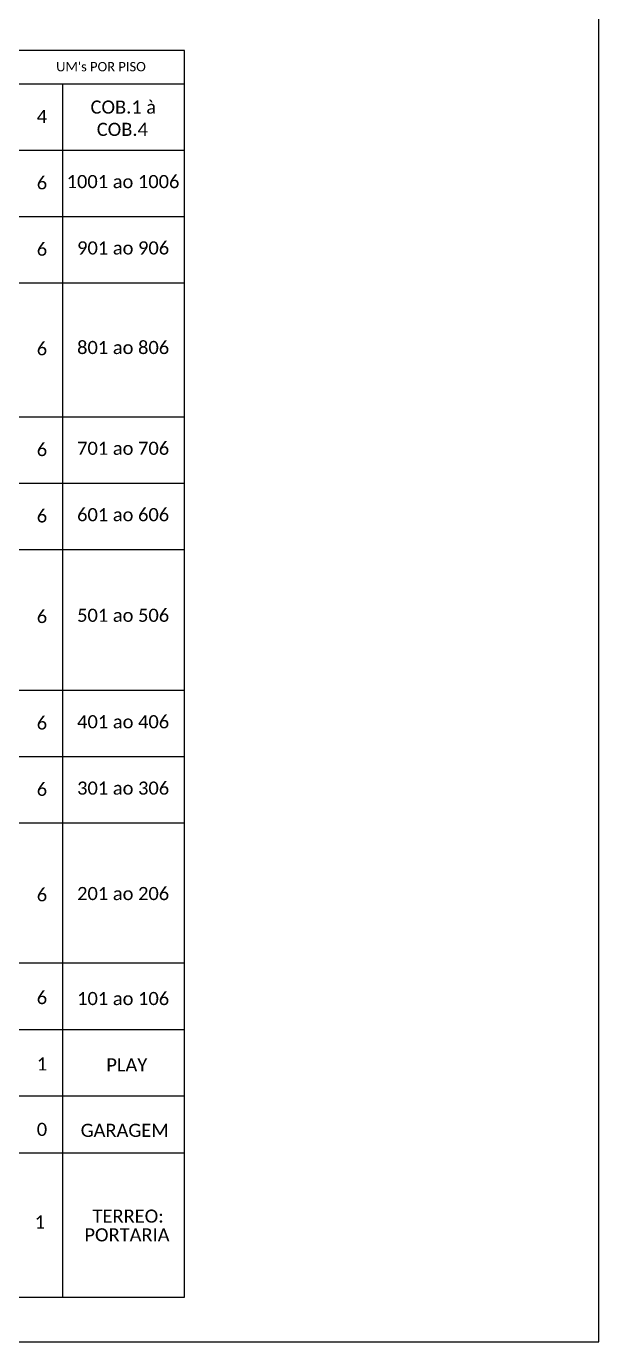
# Model space of a CAD drawing. Extents: x -4 to 837, y 1 to 595.
# Drawn here: x 695.9 to 837.2, y 1.3 to 325.8 of the extents above; entities that cross this region are included whole.
import ezdxf
from ezdxf.enums import TextEntityAlignment as Align

# ---------------------------------------------------------------- set-up
doc = ezdxf.new("R2010")
doc.units = 0
doc.styles.add('WMF-Calibri0', font='calibri.ttf')

msp = doc.modelspace()

# ---------------------------------------------------------------- linework, layer by layer
for p, q in [((837.17, 1.26), (837.17, 595.26)), ((-3.83, 1.26), (837.17, 1.26))]:
    msp.add_line(p, q)
for points in [[(529.34, 319.83), (528.95, 12.22), (734.93, 12.22), (734.93, 319.83)], [(529.34, 311.6), (734.93, 311.6)], [(704.91, 12.22), (704.91, 311.6)], [(529.34, 295.23), (734.93, 295.23)], [(529.34, 278.86), (734.93, 278.86)], [(529.34, 262.49), (734.93, 262.49)], [(529.34, 229.43), (734.93, 229.43)], [(529.34, 213.06), (734.93, 213.06)], [(529.34, 196.69), (734.93, 196.69)], [(529.34, 161.97), (734.93, 161.97)], [(529.34, 145.6), (734.93, 145.6)], [(529.34, 129.23), (734.93, 129.23)], [(529.34, 94.69), (734.93, 94.69)], [(529.34, 78.31), (734.93, 78.31)], [(529.34, 61.94), (734.93, 61.94)], [(529.34, 47.87), (734.93, 47.87)]]:
    msp.add_lwpolyline(points)
at = {"color": 0}
msp.add_lwpolyline([(734.93, 319.83), (529.34, 319.83)], dxfattribs=at)

# ---------------------------------------------------------------- texts
at = {"color": 0, "style": 'WMF-Calibri0'}
msp.add_text("UM's POR PISO", height=2.3, dxfattribs=at).set_placement((703.23, 314.66))
at = {"color": 7, "style": 'WMF-Calibri0'}
for s, p in [('COB.1 à', (711.72, 304.22)), (' COB.4', (712.12, 298.72)), ('1001 ao 1006', (705.81, 285.84)), ('901 ao 906', (708.4, 269.47)), ('801 ao 806', (708.4, 244.91)), ('701 ao 706', (708.4, 220.05)), ('601 ao 606', (708.4, 203.67)), ('501 ao 506', (708.4, 178.85)), ('401 ao 406', (708.4, 152.58)), ('301 ao 306', (708.4, 136.21)), ('201 ao 206', (708.4, 110.2)), ('101 ao 106', (708.4, 84.3)), ('PLAY', (715.61, 67.93)), ('GARAGEM', (709.28, 51.78)), ('TERREO:', (712.21, 30.62)), ('PORTARIA', (710.21, 26))]:
    msp.add_text(s, height=3.24, dxfattribs=at).set_placement(p)
at = {"color": 7, "style": 'WMF-Calibri0', "flags": 4}
for tag, p in [('4', (699.72, 303.53)), ('6', (699.72, 287.16)), ('6', (699.72, 270.79)), ('6', (699.72, 246.23)), ('6', (699.72, 221.36)), ('6', (699.72, 204.99)), ('6', (699.72, 180.17)), ('6', (699.72, 153.9)), ('6', (699.72, 137.53)), ('6', (699.72, 111.52)), ('6', (699.72, 86.16)), ('1', (699.72, 69.79)), ('0', (699.72, 53.64)), ('1', (699.2, 30.78))]:
    msp.add_attdef(tag, text='XX', height=3.24, dxfattribs=at).set_placement(p, align=Align.MIDDLE_CENTER)

doc.saveas('drawing.dxf')
